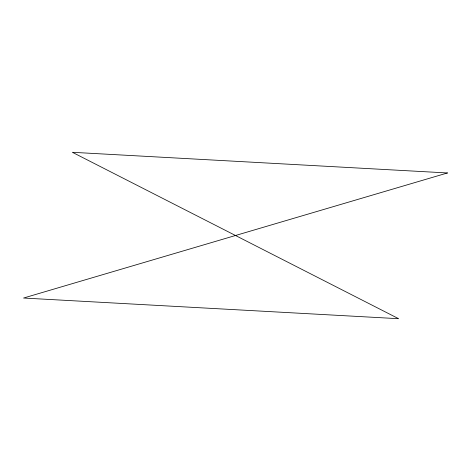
<?xml version="1.0" encoding="UTF-8"?>
<svg xmlns="http://www.w3.org/2000/svg" width="471" height="471" viewBox="0 0 471 471"><rect width="100%" height="100%" fill="white"/><g stroke="black" fill="none" stroke-linecap="round" stroke-linejoin="round"><path stroke-width="0.71" d="M447.45 172.963L23.55 298.037L398.625 318.702L72.375 152.298L447.45 172.963"/></g></svg>
